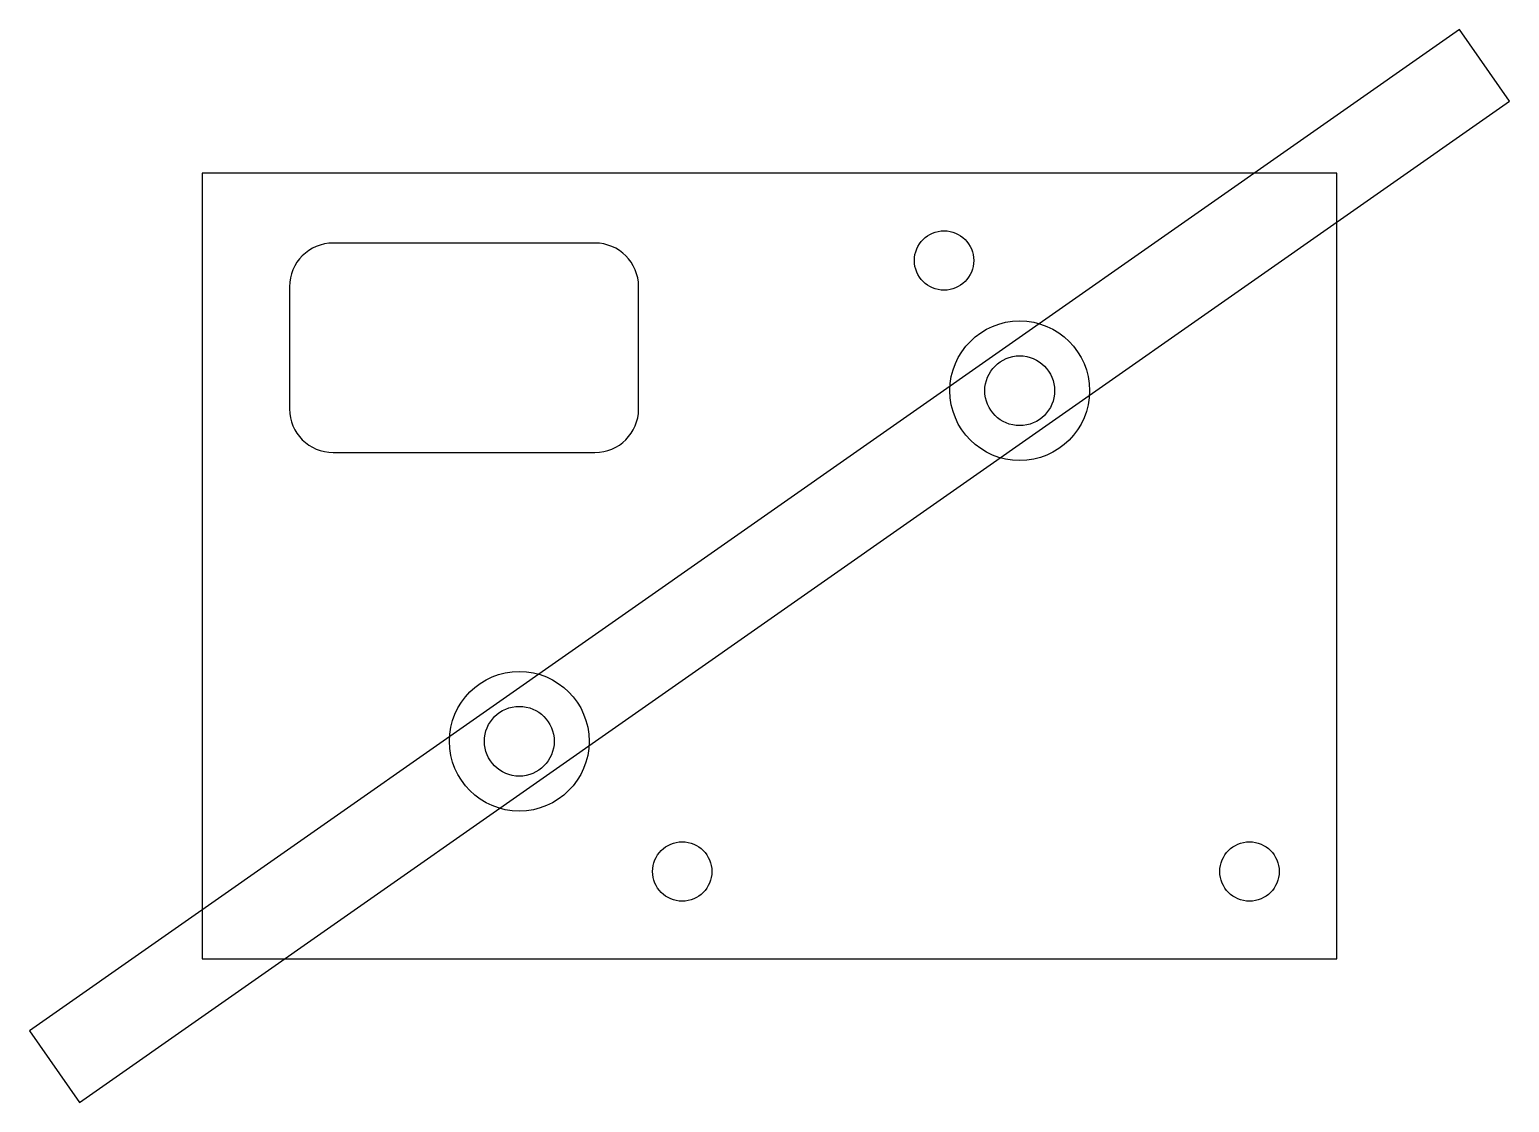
# Model space of a CAD drawing. Header units: millimetres. Extents: x -85 to 85, y -61 to 61.
import ezdxf

# ---------------------------------------------------------------- set-up
doc = ezdxf.new("R2010")
doc.units = ezdxf.units.MM
for name, color, linetype in [('A_FLOW_CHANNEL_AT_35_Z-12', 2, 'CONTINUOUS'), ('B2_PORT_HOLES_Z-30', 4, 'CONTINUOUS'), ('B_PORT_COUNTERBORES_Z-16', 3, 'CONTINUOUS'), ('BLANK', 1, 'CONTINUOUS'), ('C_VALVE_SEAT_POCKET_Z-8', 5, 'CONTINUOUS'), ('D_M8_MOUNTING_HOLES_Z-18', 6, 'CONTINUOUS')]:
    doc.layers.add(name, color=color, linetype=linetype)

msp = doc.modelspace()

# ---------------------------------------------------------------- linework, layer by layer
at = {"layer": 'A_FLOW_CHANNEL_AT_35_Z-12'}
for p, q in [((79.0473, 61.4534), (-84.7831, -53.2619)), ((84.7831, 53.2619), (79.0473, 61.4534)), ((-79.0473, -61.4534), (84.7831, 53.2619)), ((-84.7831, -53.2619), (-79.0473, -61.4534))]:
    msp.add_line(p, q, dxfattribs=at)
at = {"layer": 'B2_PORT_HOLES_Z-30'}
for centre in [(28.67, 20.08), (-28.67, -20.08)]:
    msp.add_circle(centre, 4, dxfattribs=at)
at = {"layer": 'B_PORT_COUNTERBORES_Z-16'}
for centre in [(28.67, 20.08), (-28.67, -20.08)]:
    msp.add_circle(centre, 8, dxfattribs=at)
at = {"layer": 'BLANK'}
for p, q in [((65, 45), (-65, 45)), ((-65, 45), (-65, -45)), ((65, -45), (65, 45)), ((-65, -45), (65, -45))]:
    msp.add_line(p, q, dxfattribs=at)
at = {"layer": 'C_VALVE_SEAT_POCKET_Z-8'}
for p, q in [((-20, 37), (-50, 37)), ((-55, 32), (-55, 18)), ((-15, 18), (-15, 32)), ((-50, 13), (-20, 13))]:
    msp.add_line(p, q, dxfattribs=at)
for centre, start, end in [((-50, 32), 90, 180), ((-20, 32), 0, 90), ((-50, 18), 180, 270), ((-20, 18), 270, 0)]:
    msp.add_arc(centre, 5, start, end, dxfattribs=at)
at = {"layer": 'D_M8_MOUNTING_HOLES_Z-18'}
for centre in [(20, 35), (-10, -35), (55, -35)]:
    msp.add_circle(centre, 3.4, dxfattribs=at)

doc.saveas('drawing.dxf')
